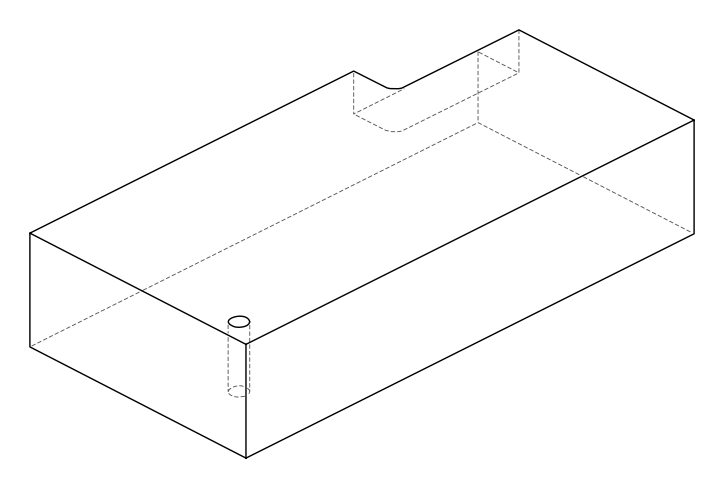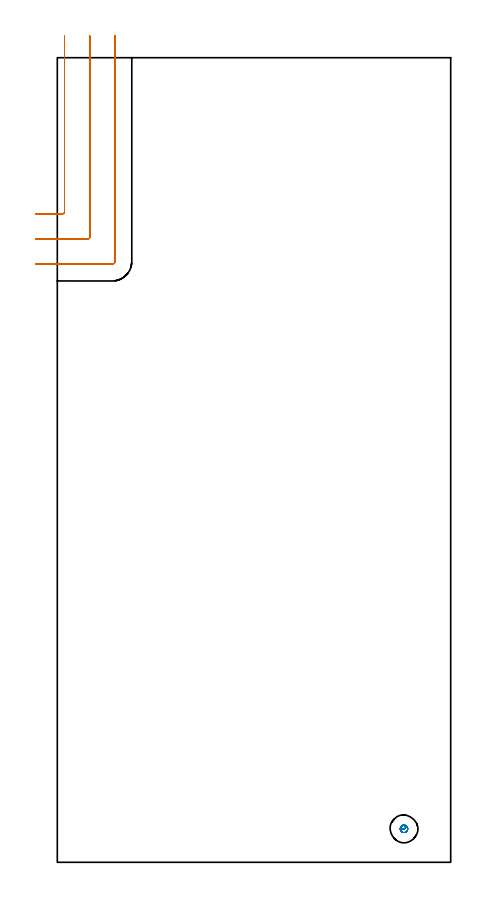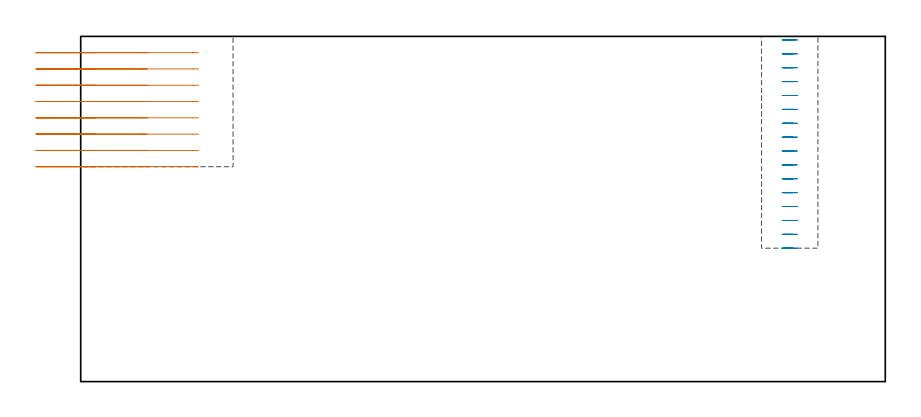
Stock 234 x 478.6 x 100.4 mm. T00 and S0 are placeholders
(PLAN: 2 operations, 1 tool changes, 9.5 min)
(1 MILL_CORNER_NOTCH_RECTANGULAR | CORNER_NOTCH_RECTANGULAR | UGT0201_094 | Follow Part, ap 5, ae 75% | 8.05 min | 221908 mm3)
(2 MILL_BLIND_HOLE_FROM_SOLID_MATERIAL | STEP1POCKET | NXT0201_011 | Spiral | 1.41 min | 12993 mm3)
(TOOL UGT0201_094 | End mill 20 mm | D20 FL38 Z4)
(TOOL NXT0201_011 | ENDMILL 12mm [2P460-1200-NA 1630] | D12 FL38 Z6)
(OP 1 MILL_CORNER_NOTCH_RECTANGULAR)
G17 G21 G94 G90
T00 M6
G54
G17 G0 G90 X-13. Y385.8 S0 M3
G43 Z110.4 H0
Z95.662
G94 G1 X-10. F250.
X3.305 F500.
G3 X4.3 Y386.794 R1.
G1 Y488.6
Y491.6 F250.
G0 Z110.4
X-13. Y370.8
Z95.662
G1 X-10.
X18.305 F500.
G3 X19.3 Y371.795 R1.
G1 Y488.6
Y491.6 F250.
G0 Z110.4
X-13. Y355.8
Z95.662
G1 X-10.
X32.7 F500.
G3 X34.3 Y357.4 R1.6
G1 Y488.6
Y491.6 F250.
G0 Z110.4
X-13. Y385.8
Z90.925
G1 X-10.
X3.305 F500.
G3 X4.3 Y386.795 R1.
G1 Y488.6
Y491.6 F250.
G0 Z110.4
X-13. Y370.8
Z90.925
G1 X-10.
X18.305 F500.
G3 X19.3 Y371.795 R1.
G1 Y488.6
Y491.6 F250.
G0 Z110.4
X-13. Y355.8
Z90.925
G1 X-10.
X32.7 F500.
G3 X34.3 Y357.4 R1.6
G1 Y488.6
Y491.6 F250.
G0 Z110.4
X-13. Y385.8
Z86.187
G1 X-10.
X3.305 F500.
G3 X4.3 Y386.795 R1.
G1 Y488.6
Y491.6 F250.
G0 Z110.4
X-13. Y370.8
Z86.187
G1 X-10.
X18.305 F500.
G3 X19.3 Y371.795 R1.
G1 Y488.6
Y491.6 F250.
G0 Z110.4
X-13. Y355.8
Z86.187
G1 X-10.
X32.7 F500.
G3 X34.3 Y357.4 R1.6
G1 Y488.6
Y491.6 F250.
G0 Z110.4
X-13. Y385.8
Z81.45
G1 X-10.
X3.305 F500.
G3 X4.3 Y386.795 R1.
G1 Y488.6
Y491.6 F250.
G0 Z110.4
X-13. Y370.8
Z81.45
G1 X-10.
X18.305 F500.
G3 X19.3 Y371.795 R1.
G1 Y488.6
Y491.6 F250.
G0 Z110.4
X-13. Y355.8
Z81.45
G1 X-10.
X32.7 F500.
G3 X34.3 Y357.4 R1.6
G1 Y488.6
Y491.6 F250.
G0 Z110.4
X-13. Y385.8
Z76.712
G1 X-10.
X3.305 F500.
G3 X4.3 Y386.795 R1.
G1 Y488.6
Y491.6 F250.
G0 Z110.4
X-13. Y370.8
Z76.712
G1 X-10.
X18.305 F500.
G3 X19.3 Y371.795 R1.
G1 Y488.6
Y491.6 F250.
G0 Z110.4
X-13. Y355.8
Z76.712
G1 X-10.
X32.7 F500.
G3 X34.3 Y357.4 R1.6
G1 Y488.6
Y491.6 F250.
G0 Z110.4
X-13. Y385.8
Z71.975
G1 X-10.
X3.305 F500.
G3 X4.3 Y386.795 R1.
G1 Y488.6
Y491.6 F250.
G0 Z110.4
X-13. Y370.8
Z71.975
G1 X-10.
X18.305 F500.
G3 X19.3 Y371.795 R1.
G1 Y488.6
Y491.6 F250.
G0 Z110.4
X-13. Y355.8
Z71.975
G1 X-10.
X32.7 F500.
G3 X34.3 Y357.4 R1.6
G1 Y488.6
Y491.6 F250.
G0 Z110.4
X-13. Y385.8
Z67.237
G1 X-10.
X3.305 F500.
G3 X4.3 Y386.795 R1.
G1 Y488.6
Y491.6 F250.
G0 Z110.4
X-13. Y370.8
Z67.237
G1 X-10.
X18.305 F500.
G3 X19.3 Y371.795 R1.
G1 Y488.6
Y491.6 F250.
G0 Z110.4
X-13. Y355.8
Z67.237
G1 X-10.
X32.7 F500.
G3 X34.3 Y357.4 R1.6
G1 Y488.6
Y491.6 F250.
G0 Z110.4
X-13. Y385.8
Z62.5
G1 X-10.
X3.305 F500.
G3 X4.3 Y386.795 R1.
G1 Y488.6
Y491.6 F250.
G0 Z110.4
X-13. Y370.8
Z62.5
G1 X-10.
X18.305 F500.
G3 X19.3 Y371.795 R1.
G1 Y488.6
Y491.6 F250.
G0 Z110.4
X-13. Y355.8
Z62.5
G1 X-10.
X32.7 F500.
G3 X34.3 Y357.4 R1.6
G1 Y488.6
Y491.6 F250.
G0 Z110.4
M5
M2
(OP 2 MILL_BLIND_HOLE_FROM_SOLID_MATERIAL)
G17 G21 G94 G90
T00 M6
G54
G17 G0 G90 X206.2 Y19.9 S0 M3
G43 Z110.4 H1
Z99.363
G94 G3 X206.878 Y21.422 R0.912 F250.
X204.728 Y21.535 R1.522
X204.565 Y18.428 R2.2
X204.728 Y21.535 R-2.2
X204.646 Y19.981 R1.1
X206.2 Y19.9 R1.1
G0 Z95.325
G3 X206.878 Y21.422 R0.912
X204.728 Y21.535 R1.522
X204.565 Y18.428 R2.2
X204.728 Y21.535 R-2.2
X204.646 Y19.981 R1.1
X206.2 Y19.9 R1.1
G0 Z91.288
G3 X206.878 Y21.422 R0.912
X204.728 Y21.535 R1.522
X204.565 Y18.428 R2.2
X204.728 Y21.535 R-2.2
X204.646 Y19.981 R1.1
X206.2 Y19.9 R1.1
G0 Z87.25
G3 X206.878 Y21.422 R0.912
X204.728 Y21.535 R1.522
X204.565 Y18.428 R2.2
X204.728 Y21.535 R-2.2
X204.646 Y19.981 R1.1
X206.2 Y19.9 R1.1
G0 Z83.213
G3 X206.878 Y21.422 R0.912
X204.728 Y21.535 R1.522
X204.565 Y18.428 R2.2
X204.728 Y21.535 R-2.2
X204.646 Y19.981 R1.1
X206.2 Y19.9 R1.1
G0 Z79.175
G3 X206.878 Y21.422 R0.912
X204.728 Y21.535 R1.522
X204.565 Y18.428 R2.2
X204.728 Y21.535 R-2.2
X204.646 Y19.981 R1.1
X206.2 Y19.9 R1.1
G0 Z75.138
G3 X206.878 Y21.422 R0.912
X204.728 Y21.535 R1.522
X204.565 Y18.428 R2.2
X204.728 Y21.535 R-2.2
X204.646 Y19.981 R1.1
X206.2 Y19.9 R1.1
G0 Z71.1
G3 X206.878 Y21.422 R0.912
X204.728 Y21.535 R1.522
X204.565 Y18.428 R2.2
X204.728 Y21.535 R-2.2
X204.646 Y19.981 R1.1
X206.2 Y19.9 R1.1
G0 Z67.063
G3 X206.878 Y21.422 R0.912
X204.728 Y21.535 R1.522
X204.565 Y18.428 R2.2
X204.728 Y21.535 R-2.2
X204.646 Y19.981 R1.1
X206.2 Y19.9 R1.1
G0 Z63.025
G3 X206.878 Y21.422 R0.912
X204.728 Y21.535 R1.522
X204.565 Y18.428 R2.2
X204.728 Y21.535 R-2.2
X204.646 Y19.981 R1.1
X206.2 Y19.9 R1.1
G0 Z58.988
G3 X206.878 Y21.422 R0.912
X204.728 Y21.535 R1.522
X204.565 Y18.428 R2.2
X204.728 Y21.535 R-2.2
X204.646 Y19.981 R1.1
X206.2 Y19.9 R1.1
G0 Z54.95
G3 X206.878 Y21.422 R0.912
X204.728 Y21.535 R1.522
X204.565 Y18.428 R2.2
X204.728 Y21.535 R-2.2
X204.646 Y19.981 R1.1
X206.2 Y19.9 R1.1
G0 Z50.913
G3 X206.878 Y21.422 R0.912
X204.728 Y21.535 R1.522
X204.565 Y18.428 R2.2
X204.728 Y21.535 R-2.2
X204.646 Y19.981 R1.1
X206.2 Y19.9 R1.1
G0 Z46.875
G3 X206.878 Y21.422 R0.912
X204.728 Y21.535 R1.522
X204.565 Y18.428 R2.2
X204.728 Y21.535 R-2.2
X204.646 Y19.981 R1.1
X206.2 Y19.9 R1.1
G0 Z42.838
G3 X206.878 Y21.422 R0.912
X204.728 Y21.535 R1.522
X204.565 Y18.428 R2.2
X204.728 Y21.535 R-2.2
X204.646 Y19.981 R1.1
X206.2 Y19.9 R1.1
G0 Z38.8
G3 X206.878 Y21.422 R0.912
X204.728 Y21.535 R1.522
X204.565 Y18.428 R2.2
X204.728 Y21.535 R-2.2
X204.646 Y19.981 R1.1
X206.2 Y19.9 R1.1
G0 Z110.4
M5
M2
